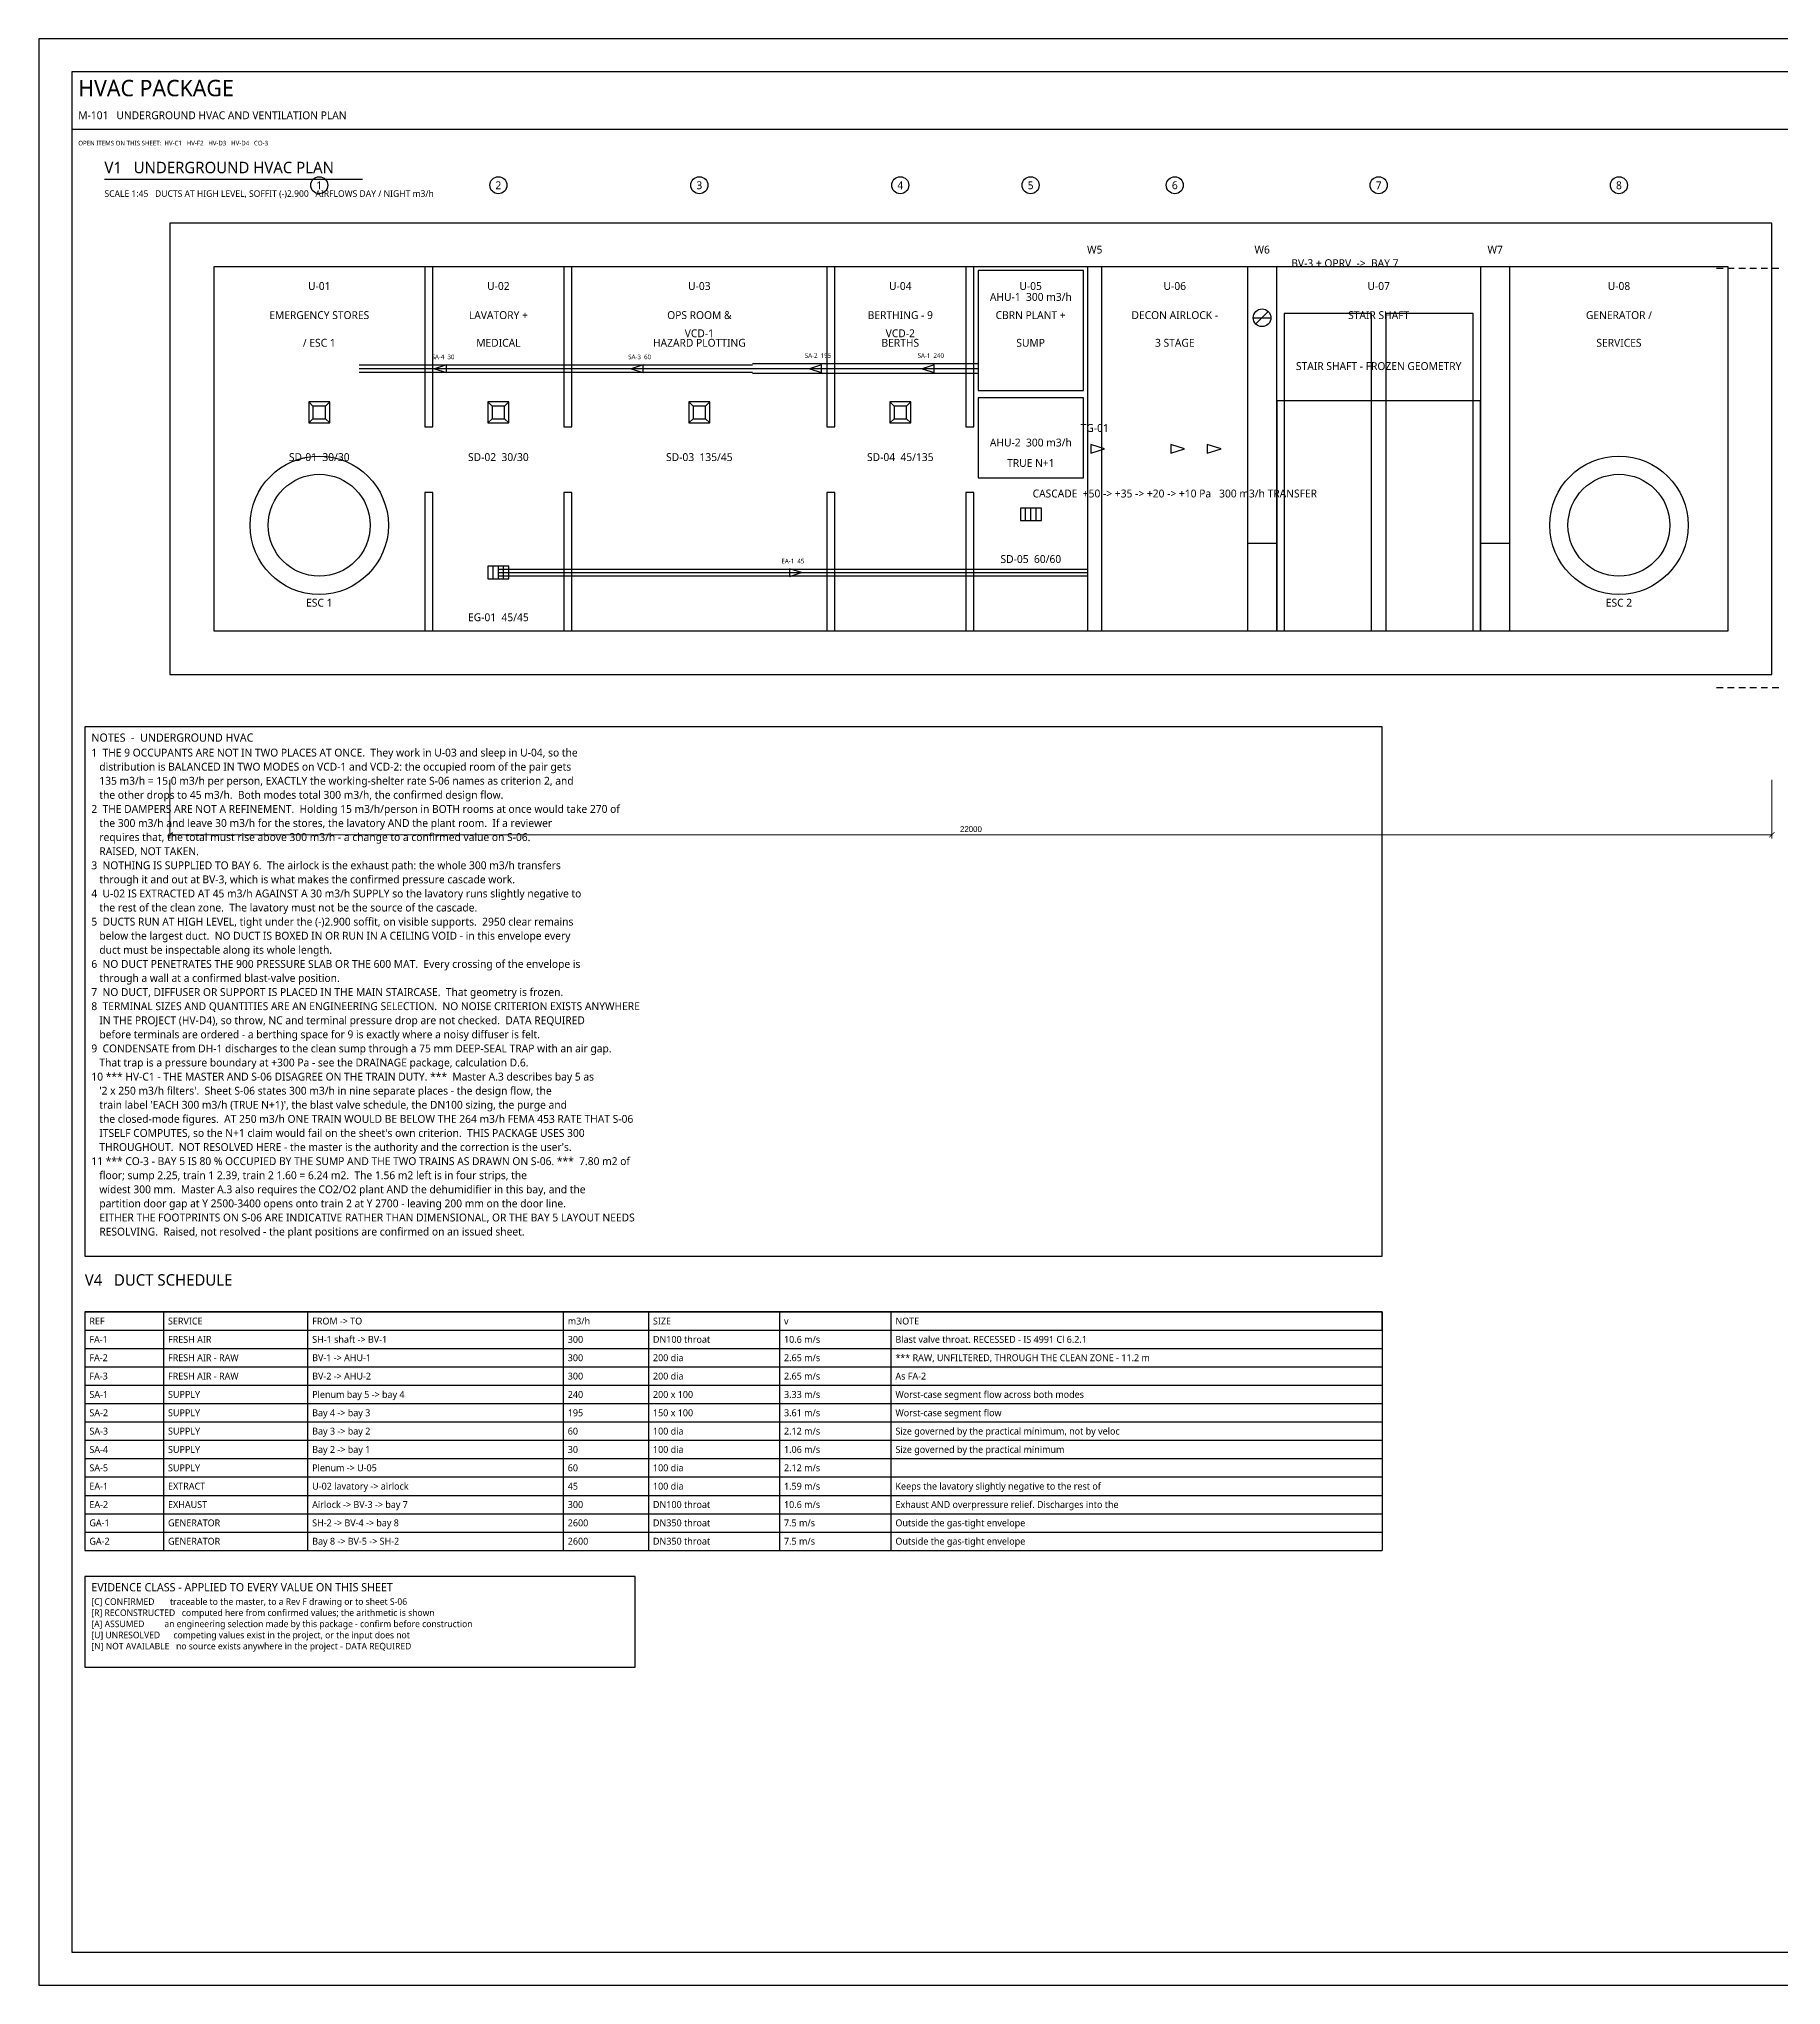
# Model space of a CAD drawing. Header units: millimetres. Extents: x 0 to 841, y 0 to 594.
# Drawn here: x 0 to 532, y 0 to 594 of the extents above; entities that cross this region are included whole.
import ezdxf
from ezdxf.enums import TextEntityAlignment as Align

# ---------------------------------------------------------------- set-up
doc = ezdxf.new("R2010")
doc.units = ezdxf.units.MM
for name, color, linetype in [('M-AIRFLOW', 1, 'Continuous'), ('M-ARCH', 8, 'Continuous'), ('M-ARCH-HIDDEN', 8, 'Continuous'), ('M-CALLOUT', 2, 'Continuous'), ('M-DAMPER', 6, 'Continuous'), ('M-DUCT-CL', 8, 'Continuous'), ('M-DUCT-RETURN', 3, 'Continuous'), ('M-DUCT-SUPPLY', 5, 'Continuous'), ('M-EQUIP', 2, 'Continuous'), ('M-FLAG', 1, 'Continuous'), ('M-GRID', 5, 'Continuous'), ('M-LEVEL', 4, 'Continuous'), ('M-STRUCT', 7, 'Continuous'), ('M-TABLE', 7, 'Continuous'), ('M-TERMINAL', 2, 'Continuous'), ('M-TEXT', 7, 'Continuous'), ('M-TITLE', 7, 'Continuous'), ('S-DIM', 4, 'Continuous'), ('S-NOTE', 7, 'Continuous'), ('S-TEXT', 7, 'Continuous'), ('S-TITLE', 7, 'Continuous')]:
    doc.layers.add(name, color=color, linetype=linetype)
doc.styles.add('OpenSans', font='OpenSans-Regular.ttf')
doc.dimstyles.new('SC-DIM', dxfattribs={"dimtxt": 1.8, "dimasz": 1.6, "dimexe": 1.2, "dimexo": 1, "dimgap": 0.8, "dimtad": 1, "dimdec": 0, "dimblk": 'ARCHTICK', "dimcen": 2.5, "dimclrd": 4, "dimclre": 4, "dimclrt": 4, "dimazin": 3, "dimtfac": 1, "dimtmove": 0, "dimatfit": 3, "dimlwd": 13, "dimlwe": 13})

# ---------------------------------------------------------------- blocks, each defined once
blk = doc.blocks.new('DIFFUSER')
at = {"layer": 'M-TERMINAL'}
for p, q in [((-4, 4), (-2.4, 2.4)), ((4, 4), (2.4, 2.4)), ((-4, -4), (-2.4, -2.4)), ((4, -4), (2.4, -2.4))]:
    blk.add_line(p, q, dxfattribs=at)
for points in [[(-4, -4), (4, -4), (4, 4), (-4, 4)], [(-2.4, -2.4), (2.4, -2.4), (2.4, 2.4), (-2.4, 2.4)]]:
    blk.add_lwpolyline(points, close=True, dxfattribs=at)
blk = doc.blocks.new('GRILLE')
at = {"layer": 'M-TERMINAL'}
for p, q in [((-2, -2.4), (-2, 2.4)), ((0, -2.4), (0, 2.4)), ((2, -2.4), (2, 2.4))]:
    blk.add_line(p, q, dxfattribs=at)
blk.add_lwpolyline([(-4, -2.4), (4, -2.4), (4, 2.4), (-4, 2.4)], close=True, dxfattribs=at)
blk = doc.blocks.new('BVALVE')
at = {"layer": 'M-DAMPER'}
for p, q in [((-3, 0), (3, 0)), ((-2.1, -2.1), (2.1, 2.1))]:
    blk.add_line(p, q, dxfattribs=at)
blk.add_circle((0, 0), 3, dxfattribs=at)
blk = doc.blocks.new('_ARCHTICK')
at = {"color": 0, "linetype": 'BYBLOCK', "const_width": 0.15}
blk.add_lwpolyline([(-0.5, -0.5), (0.5, 0.5)], dxfattribs=at)

msp = doc.modelspace()

# ---------------------------------------------------------------- linework, layer by layer
at = {"layer": 'M-AIRFLOW'}
for points in [[(120.733, 493.333), (124.373, 492.163), (124.373, 494.503)], [(180.733, 493.333), (184.373, 492.163), (184.373, 494.503)], [(235.178, 493.333), (238.818, 492.163), (238.818, 494.503)], [(269.6, 493.333), (273.24, 492.163), (273.24, 494.503)], [(325.222, 468.889), (321.022, 470.239), (321.022, 467.539)], [(349.667, 468.889), (345.467, 470.239), (345.467, 467.539)], [(360.778, 468.889), (356.578, 470.239), (356.578, 467.539)], [(232.711, 431.111), (229.071, 432.281), (229.071, 429.941)]]:
    msp.add_lwpolyline(points, close=True, dxfattribs=at)
at = {"layer": 'M-ARCH'}
for points in [[(380, 413.333), (406.667, 413.333), (406.667, 510.222), (380, 510.222)], [(411.111, 413.333), (437.778, 413.333), (437.778, 510.222), (411.111, 510.222)]]:
    msp.add_lwpolyline(points, close=True, dxfattribs=at)
for centre, radius in [((85.556, 445.556), 21.111), ((482.222, 445.556), 21.111), ((85.556, 445.556), 15.556), ((482.222, 445.556), 15.556)]:
    msp.add_circle(centre, radius, dxfattribs=at)
at = {"layer": 'M-ARCH-HIDDEN'}
msp.add_lwpolyline([(377.778, 413.333), (440, 413.333), (440, 483.556), (377.778, 483.556)], close=True, dxfattribs=at)
at = {"layer": 'M-DUCT-CL'}
for p, q in [((148.889, 493.333), (97.778, 493.333)), ((217.778, 493.333), (148.889, 493.333)), ((257.778, 493.333), (217.778, 493.333)), ((286.622, 493.333), (257.778, 493.333)), ((140.222, 431.111), (320, 431.111))]:
    msp.add_line(p, q, dxfattribs=at)
at = {"layer": 'M-DUCT-RETURN'}
for p, q in [((140.222, 432.111), (320, 432.111)), ((140.222, 430.111), (320, 430.111))]:
    msp.add_line(p, q, dxfattribs=at)
at = {"layer": 'M-DUCT-SUPPLY'}
for p, q in [((148.889, 494.433), (97.778, 494.433)), ((217.778, 494.433), (148.889, 494.433)), ((257.778, 494.833), (217.778, 494.833)), ((286.622, 494.833), (257.778, 494.833)), ((148.889, 492.233), (97.778, 492.233)), ((217.778, 492.233), (148.889, 492.233)), ((257.778, 491.833), (217.778, 491.833)), ((286.622, 491.833), (257.778, 491.833))]:
    msp.add_line(p, q, dxfattribs=at)
at = {"layer": 'M-EQUIP'}
for points in [[(286.622, 486.667), (318.844, 486.667), (318.844, 523.333), (286.622, 523.333)], [(286.622, 460), (318.844, 460), (318.844, 484.444), (286.622, 484.444)]]:
    msp.add_lwpolyline(points, close=True, dxfattribs=at)
at = {"layer": 'M-FLAG'}
for points in [[(368.889, 413.333), (377.778, 413.333), (377.778, 440), (368.889, 440)], [(440, 413.333), (448.889, 413.333), (448.889, 440), (440, 440)]]:
    msp.add_lwpolyline(points, close=True, dxfattribs=at)
at = {"layer": 'M-GRID'}
for centre in [(85.556, 549.333), (140.222, 549.333), (201.556, 549.333), (262.889, 549.333), (302.667, 549.333), (346.667, 549.333), (408.889, 549.333), (482.222, 549.333)]:
    msp.add_circle(centre, 2.6, dxfattribs=at)
at = {"layer": 'M-LEVEL'}
for p, q in [((512, 524), (514, 524)), ((515.4, 524), (517.4, 524)), ((518.8, 524), (520.8, 524)), ((522.2, 524), (524.2, 524)), ((525.6, 524), (527.6, 524)), ((529, 524), (531, 524)), ((512, 396), (514, 396)), ((515.4, 396), (517.4, 396)), ((518.8, 396), (520.8, 396)), ((522.2, 396), (524.2, 396)), ((525.6, 396), (527.6, 396)), ((529, 396), (531, 396))]:
    msp.add_line(p, q, dxfattribs=at)
at = {"layer": 'M-STRUCT'}
for points in [[(40, 400), (528.889, 400), (528.889, 537.778), (40, 537.778)], [(53.333, 413.333), (515.556, 413.333), (515.556, 524.444), (53.333, 524.444)], [(117.778, 475.556), (120.222, 475.556), (120.222, 524.444), (117.778, 524.444)], [(160.222, 475.556), (162.667, 475.556), (162.667, 524.444), (160.222, 524.444)], [(240.444, 475.556), (242.889, 475.556), (242.889, 524.444), (240.444, 524.444)], [(282.889, 475.556), (285.333, 475.556), (285.333, 524.444), (282.889, 524.444)], [(320, 413.333), (324.444, 413.333), (324.444, 524.444), (320, 524.444)], [(368.889, 413.333), (377.778, 413.333), (377.778, 524.444), (368.889, 524.444)], [(440, 413.333), (448.889, 413.333), (448.889, 524.444), (440, 524.444)], [(117.778, 413.333), (120.222, 413.333), (120.222, 455.556), (117.778, 455.556)], [(160.222, 413.333), (162.667, 413.333), (162.667, 455.556), (160.222, 455.556)], [(240.444, 413.333), (242.889, 413.333), (242.889, 455.556), (240.444, 455.556)], [(282.889, 413.333), (285.333, 413.333), (285.333, 455.556), (282.889, 455.556)]]:
    msp.add_lwpolyline(points, close=True, dxfattribs=at)
at = {"layer": 'M-TABLE'}
for p, q in [((14, 205.475), (410, 205.475)), ((14, 205.475), (14, 132.675)), ((38, 205.475), (38, 132.675)), ((82, 205.475), (82, 132.675)), ((160, 205.475), (160, 132.675)), ((186, 205.475), (186, 132.675)), ((226, 205.475), (226, 132.675)), ((260, 205.475), (260, 132.675)), ((410, 205.475), (410, 132.675)), ((14, 194.275), (410, 194.275)), ((14, 188.675), (410, 188.675)), ((14, 183.075), (410, 183.075)), ((14, 177.475), (410, 177.475)), ((14, 171.875), (410, 171.875)), ((14, 166.275), (410, 166.275)), ((14, 160.675), (410, 160.675)), ((14, 155.075), (410, 155.075)), ((14, 149.475), (410, 149.475)), ((14, 143.875), (410, 143.875)), ((14, 138.275), (410, 138.275)), ((14, 132.675), (410, 132.675))]:
    msp.add_line(p, q, dxfattribs=at)
msp.add_lwpolyline([(14, 199.875), (410, 199.875), (410, 205.475), (14, 205.475)], close=True, dxfattribs=at)
at = {"layer": 'M-TITLE'}
msp.add_line((10, 566.5), (831, 566.5), dxfattribs=at)
at = {"layer": 'S-TITLE'}
msp.add_line((20, 551.2), (98.756, 551.2), dxfattribs=at)
for points in [[(0, 0), (841, 0), (841, 594), (0, 594)], [(10, 10), (831, 10), (831, 584), (10, 584)], [(14, 222.475), (410, 222.475), (410, 384), (14, 384)], [(14, 97.05), (182, 97.05), (182, 124.675), (14, 124.675)]]:
    msp.add_lwpolyline(points, close=True, dxfattribs=at)

# ---------------------------------------------------------------- block references
for name, p, xscale, yscale in [('BVALVE', (373.289, 508.889), 0.9, 0.9), ('DIFFUSER', (85.556, 480), 0.8, 0.8), ('DIFFUSER', (140.222, 480), 0.8, 0.8), ('DIFFUSER', (201.556, 480), 0.8, 0.8), ('DIFFUSER', (262.889, 480), 0.8, 0.8), ('GRILLE', (302.733, 448.889), 0.8, 0.8), ('GRILLE', (140.222, 431.111), 0.8, 0.8)]:
    msp.add_blockref(name, p, dxfattribs=dict(xscale=xscale, yscale=yscale))

# ---------------------------------------------------------------- texts
at = {"layer": 'M-CALLOUT', "style": 'OpenSans'}
for s, p in [('SA-4  30', (123.333, 495.833)), ('SA-3  60', (183.333, 495.833)), ('SA-2  195', (237.778, 496.233)), ('SA-1  240', (272.2, 496.233)), ('EA-1  45', (230.111, 433.511))]:
    msp.add_text(s, height=1.4, dxfattribs=at).set_placement(p, align=Align.BOTTOM_CENTER)
at = {"layer": 'M-DAMPER', "style": 'OpenSans'}
msp.add_text('BV-3 + OPRV  ->  BAY 7', height=2.4, dxfattribs=at).set_placement((382.222, 525.556), align=Align.MIDDLE_LEFT)
for s, p in [('VCD-1', (201.556, 502.222)), ('VCD-2', (262.889, 502.222))]:
    msp.add_text(s, height=2.4, dxfattribs=at).set_placement(p, align=Align.BOTTOM_CENTER)
at = {"layer": 'M-DUCT-RETURN', "style": 'OpenSans'}
msp.add_text('CASCADE  +50 -> +35 -> +20 -> +10 Pa   300 m3/h TRANSFER', height=2.4, dxfattribs=at).set_placement((346.667, 453.333), align=Align.BOTTOM_CENTER)
at = {"layer": 'M-EQUIP', "style": 'OpenSans'}
for s, p in [('AHU-1  300 m3/h', (302.733, 513.333)), ('AHU-2  300 m3/h', (302.733, 468.889)), ('TRUE N+1', (302.733, 462.667))]:
    msp.add_text(s, height=2.4, dxfattribs=at).set_placement(p, align=Align.BOTTOM_CENTER)
at = {"layer": 'M-FLAG', "style": 'OpenSans'}
msp.add_text('OPEN ITEMS ON THIS SHEET:  HV-C1   HV-F2   HV-D3   HV-D4   CO-3', height=1.4, dxfattribs=at).set_placement((12, 561.5))
at = {"layer": 'M-GRID', "style": 'OpenSans'}
for s, p in [('1', (85.556, 549.333)), ('2', (140.222, 549.333)), ('3', (201.556, 549.333)), ('4', (262.889, 549.333)), ('5', (302.667, 549.333)), ('6', (346.667, 549.333)), ('7', (408.889, 549.333)), ('8', (482.222, 549.333))]:
    msp.add_text(s, height=2.4, dxfattribs=at).set_placement(p, align=Align.MIDDLE_CENTER)
at = {"layer": 'M-TABLE', "style": 'OpenSans'}
for s, p in [('REF', (15.4, 201.625)), ('SERVICE', (39.4, 201.625)), ('FROM -> TO', (83.4, 201.625)), ('m3/h', (161.4, 201.625)), ('SIZE', (187.4, 201.625)), ('v', (227.4, 201.625)), ('NOTE', (261.4, 201.625)), ('FA-1', (15.4, 196.025)), ('FRESH AIR', (39.4, 196.025)), ('SH-1 shaft -> BV-1', (83.4, 196.025)), ('300', (161.4, 196.025)), ('DN100 throat', (187.4, 196.025)), ('10.6 m/s', (227.4, 196.025)), ('Blast valve throat. RECESSED - IS 4991 Cl 6.2.1', (261.4, 196.025)), ('FA-2', (15.4, 190.425)), ('FRESH AIR - RAW', (39.4, 190.425)), ('BV-1 -> AHU-1', (83.4, 190.425)), ('300', (161.4, 190.425)), ('200 dia', (187.4, 190.425)), ('2.65 m/s', (227.4, 190.425)), ('*** RAW, UNFILTERED, THROUGH THE CLEAN ZONE - 11.2 m', (261.4, 190.425)), ('FA-3', (15.4, 184.825)), ('FRESH AIR - RAW', (39.4, 184.825)), ('BV-2 -> AHU-2', (83.4, 184.825)), ('300', (161.4, 184.825)), ('200 dia', (187.4, 184.825)), ('2.65 m/s', (227.4, 184.825)), ('As FA-2', (261.4, 184.825)), ('SA-1', (15.4, 179.225)), ('SUPPLY', (39.4, 179.225)), ('Plenum bay 5 -> bay 4', (83.4, 179.225)), ('240', (161.4, 179.225)), ('200 x 100', (187.4, 179.225)), ('3.33 m/s', (227.4, 179.225)), ('Worst-case segment flow across both modes', (261.4, 179.225)), ('SA-2', (15.4, 173.625)), ('SUPPLY', (39.4, 173.625)), ('Bay 4 -> bay 3', (83.4, 173.625)), ('195', (161.4, 173.625)), ('150 x 100', (187.4, 173.625)), ('3.61 m/s', (227.4, 173.625)), ('Worst-case segment flow', (261.4, 173.625)), ('SA-3', (15.4, 168.025)), ('SUPPLY', (39.4, 168.025)), ('Bay 3 -> bay 2', (83.4, 168.025)), ('60', (161.4, 168.025)), ('100 dia', (187.4, 168.025)), ('2.12 m/s', (227.4, 168.025)), ('Size governed by the practical minimum, not by veloc', (261.4, 168.025)), ('SA-4', (15.4, 162.425)), ('SUPPLY', (39.4, 162.425)), ('Bay 2 -> bay 1', (83.4, 162.425)), ('30', (161.4, 162.425)), ('100 dia', (187.4, 162.425)), ('1.06 m/s', (227.4, 162.425)), ('Size governed by the practical minimum', (261.4, 162.425)), ('SA-5', (15.4, 156.825)), ('SUPPLY', (39.4, 156.825)), ('Plenum -> U-05', (83.4, 156.825)), ('60', (161.4, 156.825)), ('100 dia', (187.4, 156.825)), ('2.12 m/s', (227.4, 156.825)), ('EA-1', (15.4, 151.225)), ('EXTRACT', (39.4, 151.225)), ('U-02 lavatory -> airlock', (83.4, 151.225)), ('45', (161.4, 151.225)), ('100 dia', (187.4, 151.225)), ('1.59 m/s', (227.4, 151.225)), ('Keeps the lavatory slightly negative to the rest of ', (261.4, 151.225)), ('EA-2', (15.4, 145.625)), ('EXHAUST', (39.4, 145.625)), ('Airlock -> BV-3 -> bay 7', (83.4, 145.625)), ('300', (161.4, 145.625)), ('DN100 throat', (187.4, 145.625)), ('10.6 m/s', (227.4, 145.625)), ('Exhaust AND overpressure relief. Discharges into the', (261.4, 145.625)), ('GA-1', (15.4, 140.025)), ('GENERATOR', (39.4, 140.025)), ('SH-2 -> BV-4 -> bay 8', (83.4, 140.025)), ('2600', (161.4, 140.025)), ('DN350 throat', (187.4, 140.025)), ('DN350 throat', (187.4, 134.425)), ('7.5 m/s', (227.4, 140.025)), ('Outside the gas-tight envelope', (261.4, 140.025)), ('Outside the gas-tight envelope', (261.4, 134.425)), ('GA-2', (15.4, 134.425)), ('GENERATOR', (39.4, 134.425)), ('Bay 8 -> BV-5 -> SH-2', (83.4, 134.425)), ('2600', (161.4, 134.425)), ('7.5 m/s', (227.4, 134.425))]:
    msp.add_text(s, height=2.1, dxfattribs=at).set_placement(p)
at = {"layer": 'M-TERMINAL', "style": 'OpenSans'}
for s, p in [('TG-01', (322.222, 473.333)), ('SD-01  30/30', (85.556, 464.444)), ('SD-02  30/30', (140.222, 464.444)), ('SD-03  135/45', (201.556, 464.444)), ('SD-04  45/135', (262.889, 464.444)), ('SD-05  60/60', (302.733, 433.333)), ('EG-01  45/45', (140.222, 415.556))]:
    msp.add_text(s, height=2.4, dxfattribs=at).set_placement(p, align=Align.BOTTOM_CENTER)
at = {"layer": 'M-TEXT', "style": 'OpenSans'}
for s, p in [('W5', (322.222, 527.778)), ('W6', (373.333, 527.778)), ('W7', (444.444, 527.778)), ('U-01', (85.556, 516.667)), ('U-02', (140.222, 516.667)), ('U-03', (201.556, 516.667)), ('U-04', (262.889, 516.667)), ('U-05', (302.667, 516.667)), ('U-06', (346.667, 516.667)), ('U-07', (408.889, 516.667)), ('U-08', (482.222, 516.667)), ('EMERGENCY STORES', (85.556, 507.778)), ('LAVATORY +', (140.222, 507.778)), ('OPS ROOM &', (201.556, 507.778)), ('BERTHING - 9', (262.889, 507.778)), ('CBRN PLANT +', (302.667, 507.778)), ('DECON AIRLOCK -', (346.667, 507.778)), ('STAIR SHAFT', (408.889, 507.778)), ('GENERATOR /', (482.222, 507.778)), ('/ ESC 1', (85.556, 499.333)), ('MEDICAL', (140.222, 499.333)), ('HAZARD PLOTTING', (201.556, 499.333)), ('BERTHS', (262.889, 499.333)), ('SUMP', (302.667, 499.333)), ('3 STAGE', (346.667, 499.333)), ('SERVICES', (482.222, 499.333)), ('STAIR SHAFT - FROZEN GEOMETRY', (408.889, 492.222)), ('ESC 1', (85.556, 420)), ('ESC 2', (482.222, 420))]:
    msp.add_text(s, height=2.4, dxfattribs=at).set_placement(p, align=Align.BOTTOM_CENTER)
at = {"layer": 'M-TITLE', "style": 'OpenSans'}
for s, height, p in [('HVAC PACKAGE', 5, (12, 576.5)), ('M-101   UNDERGROUND HVAC AND VENTILATION PLAN', 2.4, (12, 569.5)), ('V4   DUCT SCHEDULE', 3.5, (14, 213.475))]:
    msp.add_text(s, height=height, dxfattribs=at).set_placement(p)
at = {"layer": 'S-NOTE', "style": 'OpenSans'}
for s, height, p in [('1  THE 9 OCCUPANTS ARE NOT IN TWO PLACES AT ONCE.  They work in U-03 and sleep in U-04, so the', 2.4, (16, 374.975)), ('   distribution is BALANCED IN TWO MODES on VCD-1 and VCD-2: the occupied room of the pair gets', 2.4, (16, 370.675)), ('   135 m3/h = 15.0 m3/h per person, EXACTLY the working-shelter rate S-06 names as criterion 2, and', 2.4, (16, 366.375)), ('   the other drops to 45 m3/h.  Both modes total 300 m3/h, the confirmed design flow.', 2.4, (16, 362.075)), ('2  THE DAMPERS ARE NOT A REFINEMENT.  Holding 15 m3/h/person in BOTH rooms at once would take 270 of', 2.4, (16, 357.775)), ('   the 300 m3/h and leave 30 m3/h for the stores, the lavatory AND the plant room.  If a reviewer', 2.4, (16, 353.475)), ('   requires that, the total must rise above 300 m3/h - a change to a confirmed value on S-06.', 2.4, (16, 349.175)), ('   RAISED, NOT TAKEN.', 2.4, (16, 344.875)), ('3  NOTHING IS SUPPLIED TO BAY 6.  The airlock is the exhaust path: the whole 300 m3/h transfers', 2.4, (16, 340.575)), ('   through it and out at BV-3, which is what makes the confirmed pressure cascade work.', 2.4, (16, 336.275)), ('4  U-02 IS EXTRACTED AT 45 m3/h AGAINST A 30 m3/h SUPPLY so the lavatory runs slightly negative to', 2.4, (16, 331.975)), ('   the rest of the clean zone.  The lavatory must not be the source of the cascade.', 2.4, (16, 327.675)), ('5  DUCTS RUN AT HIGH LEVEL, tight under the (-)2.900 soffit, on visible supports.  2950 clear remains', 2.4, (16, 323.375)), ('   below the largest duct.  NO DUCT IS BOXED IN OR RUN IN A CEILING VOID - in this envelope every', 2.4, (16, 319.075)), ('   duct must be inspectable along its whole length.', 2.4, (16, 314.775)), ('6  NO DUCT PENETRATES THE 900 PRESSURE SLAB OR THE 600 MAT.  Every crossing of the envelope is', 2.4, (16, 310.475)), ('7  NO DUCT, DIFFUSER OR SUPPORT IS PLACED IN THE MAIN STAIRCASE.  That geometry is frozen.', 2.4, (16, 301.875)), ('   through a wall at a confirmed blast-valve position.', 2.4, (16, 306.175)), ('8  TERMINAL SIZES AND QUANTITIES ARE AN ENGINEERING SELECTION.  NO NOISE CRITERION EXISTS ANYWHERE', 2.4, (16, 297.575)), ('   IN THE PROJECT (HV-D4), so throw, NC and terminal pressure drop are not checked.  DATA REQUIRED', 2.4, (16, 293.275)), ('   before terminals are ordered - a berthing space for 9 is exactly where a noisy diffuser is felt.', 2.4, (16, 288.975)), ('9  CONDENSATE from DH-1 discharges to the clean sump through a 75 mm DEEP-SEAL TRAP with an air gap.', 2.4, (16, 284.675)), ('   That trap is a pressure boundary at +300 Pa - see the DRAINAGE package, calculation D.6.', 2.4, (16, 280.375)), ('10 *** HV-C1 - THE MASTER AND S-06 DISAGREE ON THE TRAIN DUTY. ***  Master A.3 describes bay 5 as', 2.4, (16, 276.075)), ("   '2 x 250 m3/h filters'.  Sheet S-06 states 300 m3/h in nine separate places - the design flow, the", 2.4, (16, 271.775)), ("   train label 'EACH 300 m3/h (TRUE N+1)', the blast valve schedule, the DN100 sizing, the purge and", 2.4, (16, 267.475)), ('   the closed-mode figures.  AT 250 m3/h ONE TRAIN WOULD BE BELOW THE 264 m3/h FEMA 453 RATE THAT S-06', 2.4, (16, 263.175)), ("   ITSELF COMPUTES, so the N+1 claim would fail on the sheet's own criterion.  THIS PACKAGE USES 300", 2.4, (16, 258.875)), ("   THROUGHOUT.  NOT RESOLVED HERE - the master is the authority and the correction is the user's.", 2.4, (16, 254.575)), ('11 *** CO-3 - BAY 5 IS 80 % OCCUPIED BY THE SUMP AND THE TWO TRAINS AS DRAWN ON S-06. ***  7.80 m2 of', 2.4, (16, 250.275)), ('   widest 300 mm.  Master A.3 also requires the CO2/O2 plant AND the dehumidifier in this bay, and the', 2.4, (16, 241.675)), ('   floor; sump 2.25, train 1 2.39, train 2 1.60 = 6.24 m2.  The 1.56 m2 left is in four strips, the', 2.4, (16, 245.975)), ('   partition door gap at Y 2500-3400 opens onto train 2 at Y 2700 - leaving 200 mm on the door line.', 2.4, (16, 237.375)), ('   EITHER THE FOOTPRINTS ON S-06 ARE INDICATIVE RATHER THAN DIMENSIONAL, OR THE BAY 5 LAYOUT NEEDS', 2.4, (16, 233.075)), ('   RESOLVING.  Raised, not resolved - the plant positions are confirmed on an issued sheet.', 2.4, (16, 228.775)), ('[C] CONFIRMED       traceable to the master, to a Rev F drawing or to sheet S-06', 2, (16, 116.05)), ('[R] RECONSTRUCTED   computed here from confirmed values; the arithmetic is shown', 2, (16, 112.65)), ('[A] ASSUMED         an engineering selection made by this package - confirm before construction', 2, (16, 109.25)), ('[U] UNRESOLVED      competing values exist in the project, or the input does not', 2, (16, 105.85)), ('[N] NOT AVAILABLE   no source exists anywhere in the project - DATA REQUIRED', 2, (16, 102.45))]:
    msp.add_text(s, height=height, dxfattribs=at).set_placement(p)
at = {"layer": 'S-TEXT', "style": 'OpenSans'}
msp.add_text('SCALE 1:45   DUCTS AT HIGH LEVEL, SOFFIT (-)2.900   AIRFLOWS DAY / NIGHT m3/h', height=2, dxfattribs=at).set_placement((20, 545.8))
at = {"layer": 'S-TITLE', "style": 'OpenSans'}
for s, height, p in [('V1   UNDERGROUND HVAC PLAN', 3.5, (20, 553)), ('NOTES  -  UNDERGROUND HVAC', 2.5, (16, 379.5)), ('EVIDENCE CLASS - APPLIED TO EVERY VALUE ON THIS SHEET', 2.5, (16, 120.175))]:
    msp.add_text(s, height=height, dxfattribs=at).set_placement(p)

# ---------------------------------------------------------------- dimensions: what is measured, and where the dimension line sits
at = {"layer": 'S-DIM'}
msp.add_linear_dim(base=(40, 351.111), p1=(40, 368.889), p2=(528.889, 368.889), dimstyle='SC-DIM', override={"dimlfac": 45}, dxfattribs=at).render()

doc.saveas('drawing.dxf')
